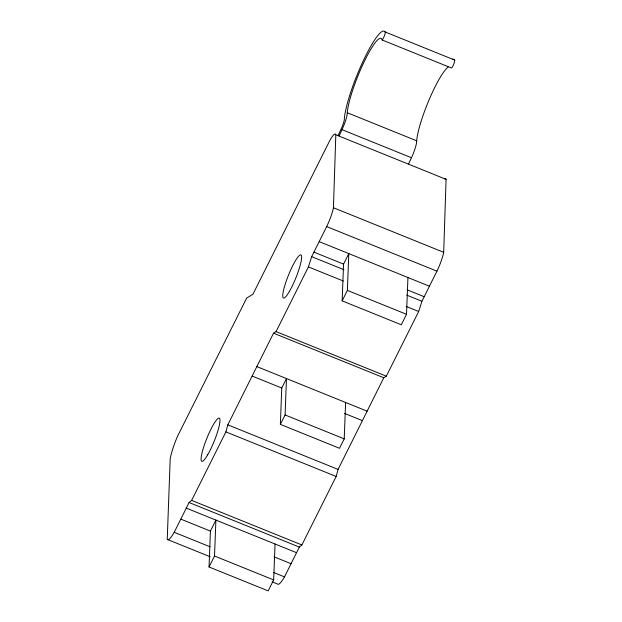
<?xml version="1.0" encoding="UTF-8"?>
<svg xmlns="http://www.w3.org/2000/svg" width="622" height="622" viewBox="0 0 622 622"><rect width="100%" height="100%" fill="white"/><g stroke="black" fill="none" stroke-linecap="round" stroke-linejoin="round"><path stroke-width="0.93" d="M335.818 134.772A19.189 3.25 -68 0 0 329.699 140.759L252.967 294.175L246.646 298.109L177.348 436.66A26.038 4.416 -68 0 0 170.203 458.733L167.24 539.398A25.766 4.37 -68 0 0 174.222 532.3L189.08 502.506L191.638 500.383L225.895 431.886L227.815 424.834L273.524 333.174L276.059 331.596L308.411 266.908L311.669 256.676L326.674 226.579A17.346 2.939 -68 0 0 333.431 207.74L335.818 134.772L446.083 179.354L443.688 252.322A17.346 2.939 -68 0 1 436.939 271.161L421.934 301.258L418.676 311.49L386.324 376.178L383.782 377.756L338.073 469.416L336.16 476.468L301.895 544.965L299.345 547.088L284.487 576.882A25.766 4.37 -68 0 1 277.498 583.98L272.125 581.811M209.039 566.984L210.415 531.095L215.904 520.093L214.528 556.014L209.039 566.984L268.183 590.9L273.672 579.929L275.048 544.001M280.367 424.375L281.758 388.027L286.478 378.573L285.078 414.952L280.367 424.375L339.511 448.291L344.223 438.868L345.622 402.488M342.147 300.861L343.554 264.109L348.794 253.605L347.379 290.388L342.147 300.861L401.291 324.777L406.524 314.304L407.939 277.521M338.127 135.425L341.4 128.389A8.179 1.384 -68 0 0 344.363 118.468A51.051 8.654 -68 0 1 363.194 60.987A51.051 8.654 -68 0 1 384.956 31.885L454.394 59.961A4.432 0.754 -68 0 1 454.083 63.203A4.432 0.754 -68 0 1 451.556 68.039L382.118 39.963A43.291 7.34 -68 0 0 364.025 62.037A43.291 7.34 -68 0 0 347.263 112.737A14.322 2.426 -68 0 1 342.022 129.656L339.153 135.821M408.592 163.897L411.469 157.731A14.322 2.426 -68 0 0 416.701 140.813A43.291 7.34 -68 0 1 429.304 99.302A43.291 7.34 -68 0 1 448.182 67.075M347.263 112.737L416.701 140.813M342.022 129.656L411.469 157.731M333.431 207.74L443.688 252.322M326.674 226.579L436.939 271.161M319.172 241.631L429.437 286.213M313.931 252.128L343.554 264.109M407.185 289.829L424.196 296.71M311.669 256.676L343.943 269.723M406.695 295.1L421.934 301.258M308.411 266.908L343.375 281.043M406.127 306.421L418.676 311.49M347.379 290.388L406.524 314.304M276.059 331.596L386.324 376.178M273.524 333.174L383.782 377.756M256.855 366.591L367.12 411.173M252.135 376.053L281.758 388.027M344.487 413.389L362.401 420.635M285.078 414.952L344.223 438.868M227.815 424.834L338.073 469.416M225.895 431.886L336.16 476.468M191.638 500.383L301.895 544.965M189.08 502.506L299.345 547.088M186.281 508.112L296.546 552.694M180.792 519.121L210.415 531.095M274.038 556.822L291.057 563.703M174.222 532.3L210.08 546.792M273.727 572.528L284.487 576.882M214.528 556.014L273.672 579.929M168.134 539.764L210.267 556.799M384.956 31.885A4.432 0.754 -68 0 1 384.645 35.12A4.432 0.754 -68 0 1 382.118 39.963M452.575 59.176A51.051 8.654 -68 0 1 454.394 59.961M444.52 178.918A19.189 3.25 -68 0 1 446.083 179.354M289.362 291.516A23.286 3.95 -68 0 0 301.437 255.479A23.286 3.95 -68 0 0 285.801 282.38A23.286 3.95 -68 0 0 289.362 291.516M207.701 454.791A23.286 3.95 -68 0 0 219.776 418.746A23.286 3.95 -68 0 0 204.133 445.655A23.286 3.95 -68 0 0 207.701 454.791"/></g></svg>
